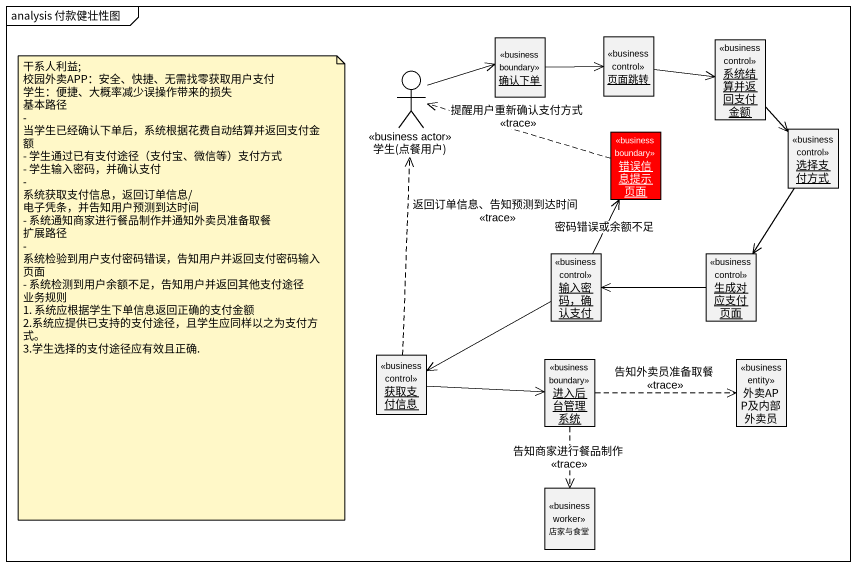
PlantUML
@startuml
mainframe analysis 付款健壮性图
allowmixing
hide circle
hide empty members
object 确认下单 <<business boundary>>
object 页面跳转 <<business control>>
object 系统结算并返回支付金额 <<business control>>
actor "学生(点餐用户)" as 学生_点餐用户 <<business actor>>
object 错误信息提示页面 <<business boundary>> #FF0000
object 选择支付方式 <<business control>>
object "输入密码，确认支付" as 输入密码_确认支付 <<business control>>
object 生成对应支付页面 <<business control>>
object 获取支付信息 <<business control>>
object 进入后台管理系统 <<business boundary>>
class 外卖APP及内部外卖员 <<business entity>>
class 店家与食堂 <<business worker>>
确认下单 -right-> 页面跳转
页面跳转 -right-> 系统结算并返回支付金额
系统结算并返回支付金额 --> 选择支付方式
学生_点餐用户 -right-> 确认下单
错误信息提示页面 .left.> 学生_点餐用户 : 提醒用户重新确认支付方式\n<<trace>>
选择支付方式 --> 生成对应支付页面
输入密码_确认支付 -up-> 错误信息提示页面 : 密码错误或余额不足
输入密码_确认支付 -left-> 获取支付信息
生成对应支付页面 -left-> 输入密码_确认支付
获取支付信息 .up.> 学生_点餐用户 : 返回订单信息、告知预测到达时间\n<<trace>>
获取支付信息 -right-> 进入后台管理系统
进入后台管理系统 .right.> 外卖APP及内部外卖员 : 告知外卖员准备取餐\n<<trace>>
进入后台管理系统 ..> 店家与食堂 : 告知商家进行餐品制作\n<<trace>>
note as N1
  干系人利益;
  校园外卖APP：安全、快捷、无需找零获取用户支付
  学生：便捷、大概率减少误操作带来的损失
  基本路径
  - 当学生已经确认下单后，系统根据花费自动结算并返回支付金额
  - 学生通过已有支付途径（支付宝、微信等）支付方式
  - 学生输入密码，并确认支付
  - 系统获取支付信息，返回订单信息/电子凭条，并告知用户预测到达时间
  - 系统通知商家进行餐品制作并通知外卖员准备取餐
  扩展路径
  - 系统检验到用户支付密码错误，告知用户并返回支付密码输入页面
  - 系统检测到用户余额不足，告知用户并返回其他支付途径
  业务规则
  1. 系统应根据学生下单信息返回正确的支付金额
  2.系统应提供已支持的支付途径，且学生应同样以之为支付方式。
  3.学生选择的支付途径应有效且正确.
end note
@enduml
